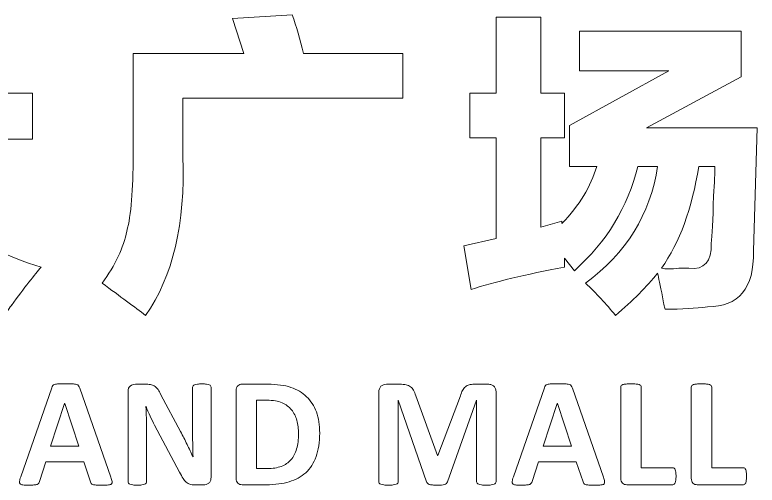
# Model space of a CAD drawing. Header units: inches. Extents: x 150046 to 186384, y -166880 to -113425.
# Drawn here: x 169059 to 169963, y -165323 to -164750 of the extents above; entities that cross this region are included whole.
import ezdxf

# ---------------------------------------------------------------- set-up
doc = ezdxf.new("R2010")
doc.units = ezdxf.units.IN
doc.header["$MEASUREMENT"] = 0
doc.layers.add('图层 1', color=7, linetype='Continuous')

# ---------------------------------------------------------------- blocks, each defined once
blk = doc.blocks.new('block 7')
at = {"layer": '图层 1', "lineweight": 0}
for points, knots in [([(-27.314, -106.341), (-27.314, -106.341), (-27.314, -105.372), (-27.314, -105.372), (-27.314, -105.372), (-26.748, -105.372), (-26.748, -105.372), (-26.748, -105.372), (-26.748, -103.729), (-26.748, -103.729), (-26.748, -103.729), (-25.779, -103.729), (-25.779, -103.729), (-25.779, -103.729), (-25.779, -105.372), (-25.779, -105.372), (-25.779, -105.372), (-25.267, -105.372), (-25.267, -105.372), (-25.267, -105.372), (-25.267, -106.341), (-25.267, -106.341), (-25.267, -106.341), (-25.779, -106.341), (-25.779, -106.341), (-25.779, -106.341), (-25.779, -108.28), (-25.779, -108.28), (-25.779, -108.28), (-25.321, -108.146), (-25.321, -108.146), (-25.321, -108.146), (-25.321, -108.199), (-25.321, -108.199), (-24.944, -107.805), (-24.693, -107.392), (-24.567, -106.961), (-24.567, -106.961), (-25.16, -106.961), (-25.16, -106.961), (-25.16, -106.961), (-25.16, -106.072), (-25.16, -106.072), (-25.16, -106.072), (-23.005, -104.887), (-23.005, -104.887), (-23.005, -104.887), (-24.944, -104.887), (-24.944, -104.887), (-24.944, -104.887), (-24.944, -104.026), (-24.944, -104.026), (-24.944, -104.026), (-21.443, -104.026), (-21.443, -104.026), (-21.443, -104.026), (-21.443, -105.022), (-21.443, -105.022), (-21.443, -105.022), (-23.49, -106.126), (-23.49, -106.126), (-23.49, -106.126), (-21.093, -106.126), (-21.093, -106.126), (-21.093, -106.126), (-21.174, -108.792), (-21.174, -108.792), (-21.157, -109.6), (-21.488, -110.004), (-22.17, -110.004), (-22.422, -110.039), (-22.727, -110.057), (-23.086, -110.057), (-23.104, -110.004), (-23.122, -109.914), (-23.14, -109.788), (-23.194, -109.537), (-23.23, -109.367), (-23.248, -109.277), (-23.481, -109.564), (-23.786, -109.869), (-24.163, -110.192), (-24.361, -109.941), (-24.576, -109.707), (-24.81, -109.492), (-23.93, -108.846), (-23.409, -108.002), (-23.248, -106.961), (-23.248, -106.961), (-23.678, -106.961), (-23.678, -106.961), (-23.894, -107.84), (-24.352, -108.594), (-25.052, -109.223), (-25.052, -109.223), (-25.267, -108.953), (-25.267, -108.953), (-25.267, -109.007), (-25.267, -109.071), (-25.267, -109.142), (-26.111, -109.303), (-26.784, -109.465), (-27.287, -109.627), (-27.287, -109.627), (-27.448, -108.684), (-27.448, -108.684), (-27.448, -108.684), (-26.748, -108.523), (-26.748, -108.523), (-26.748, -108.523), (-26.748, -106.341), (-26.748, -106.341), (-26.748, -106.341), (-27.314, -106.341), (-27.314, -106.341)], [0, 0, 0, 0, 1, 1, 1, 2, 2, 2, 3, 3, 3, 4, 4, 4, 5, 5, 5, 6, 6, 6, 7, 7, 7, 8, 8, 8, 9, 9, 9, 10, 10, 10, 11, 11, 11, 12, 12, 12, 13, 13, 13, 14, 14, 14, 15, 15, 15, 16, 16, 16, 17, 17, 17, 18, 18, 18, 19, 19, 19, 20, 20, 20, 21, 21, 21, 22, 22, 22, 23, 23, 23, 24, 24, 24, 25, 25, 25, 26, 26, 26, 27, 27, 27, 28, 28, 28, 29, 29, 29, 30, 30, 30, 31, 31, 31, 32, 32, 32, 33, 33, 33, 34, 34, 34, 35, 35, 35, 36, 36, 36, 37, 37, 37, 38, 38, 38, 38]), ([(-22.009, -106.961), (-22.009, -106.961), (-22.359, -106.961), (-22.359, -106.961), (-22.503, -107.876), (-22.772, -108.613), (-23.167, -109.169), (-23.077, -109.187), (-22.952, -109.187), (-22.79, -109.169), (-22.7, -109.169), (-22.628, -109.169), (-22.574, -109.169), (-22.234, -109.205), (-22.072, -109.025), (-22.09, -108.63), (-22.072, -108.469), (-22.054, -108.128), (-22.036, -107.607), (-22.018, -107.302), (-22.009, -107.086), (-22.009, -106.961)], [0, 0, 0, 0, 1, 1, 1, 2, 2, 2, 3, 3, 3, 4, 4, 4, 5, 5, 5, 6, 6, 6, 7, 7, 7, 7])]:
    blk.add_open_spline(points, degree=3, knots=knots, dxfattribs=at)
blk = doc.blocks.new('block 23')
at = {"layer": '图层 1', "lineweight": 0}
blk.add_lwpolyline([(-36.089, -112.098), (-36.09, -112.098), (-36.398, -113.023), (-35.781, -113.023), (-36.089, -112.098)], dxfattribs=at)
blk.add_open_spline([(-35.089, -113.695), (-35.076, -113.735), (-35.067, -113.767), (-35.064, -113.791), (-35.06, -113.814), (-35.065, -113.832), (-35.077, -113.844), (-35.09, -113.855), (-35.112, -113.863), (-35.143, -113.866), (-35.174, -113.868), (-35.218, -113.87), (-35.272, -113.87), (-35.33, -113.87), (-35.374, -113.869), (-35.406, -113.867), (-35.438, -113.866), (-35.463, -113.862), (-35.48, -113.857), (-35.496, -113.852), (-35.508, -113.845), (-35.515, -113.836), (-35.522, -113.827), (-35.527, -113.815), (-35.532, -113.801), (-35.532, -113.801), (-35.678, -113.363), (-35.678, -113.363), (-35.678, -113.363), (-36.496, -113.363), (-36.496, -113.363), (-36.496, -113.363), (-36.634, -113.789), (-36.634, -113.789), (-36.639, -113.805), (-36.644, -113.818), (-36.652, -113.829), (-36.659, -113.839), (-36.671, -113.848), (-36.687, -113.854), (-36.704, -113.86), (-36.726, -113.864), (-36.756, -113.866), (-36.786, -113.869), (-36.825, -113.87), (-36.873, -113.87), (-36.925, -113.87), (-36.965, -113.868), (-36.994, -113.865), (-37.023, -113.861), (-37.044, -113.853), (-37.055, -113.84), (-37.066, -113.828), (-37.07, -113.809), (-37.066, -113.786), (-37.063, -113.762), (-37.055, -113.731), (-37.041, -113.691), (-37.041, -113.691), (-36.37, -111.759), (-36.37, -111.759), (-36.363, -111.74), (-36.355, -111.725), (-36.346, -111.713), (-36.337, -111.701), (-36.323, -111.692), (-36.303, -111.686), (-36.284, -111.68), (-36.257, -111.676), (-36.222, -111.674), (-36.187, -111.673), (-36.141, -111.672), (-36.084, -111.672), (-36.018, -111.672), (-35.965, -111.673), (-35.926, -111.674), (-35.886, -111.676), (-35.856, -111.68), (-35.834, -111.686), (-35.812, -111.692), (-35.796, -111.701), (-35.787, -111.714), (-35.777, -111.726), (-35.769, -111.743), (-35.762, -111.764), (-35.762, -111.764), (-35.089, -113.695), (-35.089, -113.695)], degree=3, knots=[0, 0, 0, 0, 1, 1, 1, 2, 2, 2, 3, 3, 3, 4, 4, 4, 5, 5, 5, 6, 6, 6, 7, 7, 7, 8, 8, 8, 9, 9, 9, 10, 10, 10, 11, 11, 11, 12, 12, 12, 13, 13, 13, 14, 14, 14, 15, 15, 15, 16, 16, 16, 17, 17, 17, 18, 18, 18, 19, 19, 19, 20, 20, 20, 21, 21, 21, 22, 22, 22, 23, 23, 23, 24, 24, 24, 25, 25, 25, 26, 26, 26, 27, 27, 27, 28, 28, 28, 29, 29, 29, 29], dxfattribs=at)
blk = doc.blocks.new('block 24')
at = {"layer": '图层 1', "lineweight": 0}
blk.add_open_spline([(-32.92, -113.705), (-32.92, -113.731), (-32.924, -113.754), (-32.933, -113.774), (-32.942, -113.794), (-32.954, -113.811), (-32.969, -113.824), (-32.985, -113.838), (-33.002, -113.848), (-33.023, -113.854), (-33.044, -113.86), (-33.065, -113.863), (-33.087, -113.863), (-33.087, -113.863), (-33.275, -113.863), (-33.275, -113.863), (-33.314, -113.863), (-33.348, -113.859), (-33.377, -113.851), (-33.405, -113.843), (-33.432, -113.829), (-33.456, -113.808), (-33.48, -113.788), (-33.503, -113.759), (-33.526, -113.724), (-33.548, -113.689), (-33.573, -113.643), (-33.601, -113.587), (-33.601, -113.587), (-34.143, -112.569), (-34.143, -112.569), (-34.175, -112.508), (-34.207, -112.443), (-34.239, -112.373), (-34.272, -112.303), (-34.301, -112.234), (-34.327, -112.168), (-34.327, -112.168), (-34.33, -112.168), (-34.33, -112.168), (-34.326, -112.249), (-34.322, -112.329), (-34.32, -112.41), (-34.318, -112.49), (-34.317, -112.573), (-34.317, -112.658), (-34.317, -112.658), (-34.317, -113.797), (-34.317, -113.797), (-34.317, -113.809), (-34.32, -113.819), (-34.326, -113.828), (-34.332, -113.837), (-34.343, -113.844), (-34.358, -113.85), (-34.373, -113.857), (-34.394, -113.861), (-34.419, -113.865), (-34.445, -113.868), (-34.478, -113.87), (-34.519, -113.87), (-34.558, -113.87), (-34.59, -113.868), (-34.616, -113.865), (-34.642, -113.861), (-34.662, -113.857), (-34.677, -113.85), (-34.691, -113.844), (-34.702, -113.837), (-34.707, -113.828), (-34.713, -113.819), (-34.716, -113.809), (-34.716, -113.797), (-34.716, -113.797), (-34.716, -111.84), (-34.716, -111.84), (-34.716, -111.787), (-34.7, -111.748), (-34.669, -111.721), (-34.638, -111.695), (-34.601, -111.682), (-34.556, -111.682), (-34.556, -111.682), (-34.318, -111.682), (-34.318, -111.682), (-34.276, -111.682), (-34.24, -111.686), (-34.211, -111.693), (-34.181, -111.7), (-34.155, -111.712), (-34.132, -111.729), (-34.11, -111.746), (-34.088, -111.769), (-34.068, -111.799), (-34.047, -111.828), (-34.027, -111.865), (-34.005, -111.909), (-34.005, -111.909), (-33.581, -112.705), (-33.581, -112.705), (-33.557, -112.753), (-33.532, -112.801), (-33.508, -112.847), (-33.484, -112.894), (-33.461, -112.94), (-33.438, -112.987), (-33.416, -113.034), (-33.394, -113.079), (-33.372, -113.124), (-33.351, -113.169), (-33.33, -113.214), (-33.31, -113.259), (-33.31, -113.259), (-33.309, -113.259), (-33.309, -113.259), (-33.312, -113.18), (-33.314, -113.098), (-33.316, -113.013), (-33.318, -112.928), (-33.319, -112.847), (-33.319, -112.769), (-33.319, -112.769), (-33.319, -111.748), (-33.319, -111.748), (-33.319, -111.736), (-33.315, -111.726), (-33.309, -111.717), (-33.302, -111.708), (-33.291, -111.7), (-33.275, -111.694), (-33.259, -111.687), (-33.238, -111.682), (-33.213, -111.679), (-33.187, -111.677), (-33.154, -111.675), (-33.114, -111.675), (-33.075, -111.675), (-33.043, -111.677), (-33.017, -111.679), (-32.992, -111.682), (-32.972, -111.687), (-32.958, -111.694), (-32.944, -111.7), (-32.934, -111.708), (-32.928, -111.717), (-32.923, -111.726), (-32.92, -111.736), (-32.92, -111.748), (-32.92, -111.748), (-32.92, -113.705), (-32.92, -113.705)], degree=3, knots=[0, 0, 0, 0, 1, 1, 1, 2, 2, 2, 3, 3, 3, 4, 4, 4, 5, 5, 5, 6, 6, 6, 7, 7, 7, 8, 8, 8, 9, 9, 9, 10, 10, 10, 11, 11, 11, 12, 12, 12, 13, 13, 13, 14, 14, 14, 15, 15, 15, 16, 16, 16, 17, 17, 17, 18, 18, 18, 19, 19, 19, 20, 20, 20, 21, 21, 21, 22, 22, 22, 23, 23, 23, 24, 24, 24, 25, 25, 25, 26, 26, 26, 27, 27, 27, 28, 28, 28, 29, 29, 29, 30, 30, 30, 31, 31, 31, 32, 32, 32, 33, 33, 33, 34, 34, 34, 35, 35, 35, 36, 36, 36, 37, 37, 37, 38, 38, 38, 39, 39, 39, 40, 40, 40, 41, 41, 41, 42, 42, 42, 43, 43, 43, 44, 44, 44, 45, 45, 45, 46, 46, 46, 47, 47, 47, 48, 48, 48, 49, 49, 49, 50, 50, 50, 50], dxfattribs=at)
blk = doc.blocks.new('block 25')
at = {"layer": '图层 1', "lineweight": 0}
for points, knots in [([(-30.567, -112.739), (-30.567, -112.938), (-30.593, -113.109), (-30.645, -113.251), (-30.697, -113.393), (-30.772, -113.509), (-30.87, -113.599), (-30.967, -113.688), (-31.086, -113.754), (-31.226, -113.796), (-31.365, -113.839), (-31.532, -113.86), (-31.725, -113.86), (-31.725, -113.86), (-32.245, -113.86), (-32.245, -113.86), (-32.282, -113.86), (-32.313, -113.849), (-32.338, -113.827), (-32.364, -113.805), (-32.376, -113.769), (-32.376, -113.72), (-32.376, -113.72), (-32.376, -111.821), (-32.376, -111.821), (-32.376, -111.772), (-32.364, -111.737), (-32.338, -111.715), (-32.313, -111.693), (-32.282, -111.682), (-32.245, -111.682), (-32.245, -111.682), (-31.686, -111.682), (-31.686, -111.682), (-31.492, -111.682), (-31.327, -111.704), (-31.192, -111.75), (-31.057, -111.795), (-30.943, -111.863), (-30.85, -111.952), (-30.758, -112.041), (-30.688, -112.151), (-30.639, -112.283), (-30.591, -112.414), (-30.567, -112.566), (-30.567, -112.739)], [0, 0, 0, 0, 1, 1, 1, 2, 2, 2, 3, 3, 3, 4, 4, 4, 5, 5, 5, 6, 6, 6, 7, 7, 7, 8, 8, 8, 9, 9, 9, 10, 10, 10, 11, 11, 11, 12, 12, 12, 13, 13, 13, 14, 14, 14, 15, 15, 15, 15]), ([(-31.025, -112.754), (-31.025, -112.651), (-31.037, -112.555), (-31.061, -112.466), (-31.085, -112.377), (-31.124, -112.301), (-31.177, -112.236), (-31.23, -112.17), (-31.299, -112.12), (-31.382, -112.083), (-31.466, -112.047), (-31.576, -112.029), (-31.711, -112.029), (-31.711, -112.029), (-31.935, -112.029), (-31.935, -112.029), (-31.935, -112.029), (-31.935, -113.51), (-31.935, -113.51), (-31.935, -113.51), (-31.705, -113.51), (-31.705, -113.51), (-31.583, -113.51), (-31.481, -113.494), (-31.398, -113.462), (-31.315, -113.431), (-31.246, -113.384), (-31.19, -113.32), (-31.135, -113.257), (-31.093, -113.178), (-31.066, -113.084), (-31.038, -112.989), (-31.025, -112.88), (-31.025, -112.754)], [0, 0, 0, 0, 1, 1, 1, 2, 2, 2, 3, 3, 3, 4, 4, 4, 5, 5, 5, 6, 6, 6, 7, 7, 7, 8, 8, 8, 9, 9, 9, 10, 10, 10, 11, 11, 11, 11])]:
    blk.add_open_spline(points, degree=3, knots=knots, dxfattribs=at)
blk = doc.blocks.new('block 26')
at = {"layer": '图层 1', "lineweight": 0}
blk.add_open_spline([(-26.748, -113.799), (-26.748, -113.81), (-26.752, -113.82), (-26.758, -113.829), (-26.764, -113.838), (-26.775, -113.846), (-26.791, -113.851), (-26.807, -113.857), (-26.829, -113.861), (-26.856, -113.865), (-26.883, -113.868), (-26.917, -113.87), (-26.959, -113.87), (-26.999, -113.87), (-27.033, -113.868), (-27.06, -113.865), (-27.087, -113.861), (-27.108, -113.857), (-27.124, -113.851), (-27.14, -113.846), (-27.151, -113.838), (-27.157, -113.829), (-27.164, -113.82), (-27.168, -113.81), (-27.168, -113.799), (-27.168, -113.799), (-27.168, -112.027), (-27.168, -112.027), (-27.168, -112.027), (-27.171, -112.027), (-27.171, -112.027), (-27.171, -112.027), (-27.802, -113.797), (-27.802, -113.797), (-27.807, -113.812), (-27.814, -113.824), (-27.824, -113.834), (-27.834, -113.843), (-27.848, -113.851), (-27.865, -113.856), (-27.883, -113.862), (-27.905, -113.866), (-27.931, -113.867), (-27.958, -113.869), (-27.991, -113.87), (-28.029, -113.87), (-28.068, -113.87), (-28.1, -113.868), (-28.127, -113.866), (-28.154, -113.863), (-28.176, -113.858), (-28.193, -113.852), (-28.211, -113.846), (-28.224, -113.838), (-28.234, -113.829), (-28.245, -113.82), (-28.251, -113.81), (-28.255, -113.797), (-28.255, -113.797), (-28.864, -112.027), (-28.864, -112.027), (-28.864, -112.027), (-28.867, -112.027), (-28.867, -112.027), (-28.867, -112.027), (-28.867, -113.799), (-28.867, -113.799), (-28.867, -113.81), (-28.87, -113.82), (-28.877, -113.829), (-28.883, -113.838), (-28.894, -113.846), (-28.911, -113.851), (-28.928, -113.857), (-28.95, -113.861), (-28.976, -113.865), (-29.002, -113.868), (-29.036, -113.87), (-29.078, -113.87), (-29.118, -113.87), (-29.152, -113.868), (-29.179, -113.865), (-29.206, -113.861), (-29.227, -113.857), (-29.244, -113.851), (-29.26, -113.846), (-29.271, -113.838), (-29.277, -113.829), (-29.283, -113.82), (-29.287, -113.81), (-29.287, -113.799), (-29.287, -113.799), (-29.287, -111.858), (-29.287, -111.858), (-29.287, -111.801), (-29.271, -111.758), (-29.241, -111.727), (-29.211, -111.697), (-29.17, -111.682), (-29.12, -111.682), (-29.12, -111.682), (-28.83, -111.682), (-28.83, -111.682), (-28.779, -111.682), (-28.735, -111.686), (-28.697, -111.694), (-28.66, -111.703), (-28.628, -111.717), (-28.602, -111.737), (-28.574, -111.756), (-28.552, -111.782), (-28.534, -111.814), (-28.516, -111.846), (-28.5, -111.886), (-28.487, -111.933), (-28.487, -111.933), (-28.016, -113.23), (-28.016, -113.23), (-28.016, -113.23), (-28.009, -113.23), (-28.009, -113.23), (-28.009, -113.23), (-27.521, -111.936), (-27.521, -111.936), (-27.506, -111.889), (-27.49, -111.849), (-27.473, -111.816), (-27.456, -111.784), (-27.436, -111.758), (-27.412, -111.737), (-27.389, -111.717), (-27.362, -111.703), (-27.331, -111.694), (-27.299, -111.686), (-27.263, -111.682), (-27.221, -111.682), (-27.221, -111.682), (-26.923, -111.682), (-26.923, -111.682), (-26.893, -111.682), (-26.867, -111.686), (-26.845, -111.694), (-26.823, -111.701), (-26.805, -111.713), (-26.791, -111.728), (-26.777, -111.743), (-26.767, -111.762), (-26.759, -111.784), (-26.752, -111.805), (-26.748, -111.831), (-26.748, -111.858), (-26.748, -111.858), (-26.748, -113.799), (-26.748, -113.799)], degree=3, knots=[0, 0, 0, 0, 1, 1, 1, 2, 2, 2, 3, 3, 3, 4, 4, 4, 5, 5, 5, 6, 6, 6, 7, 7, 7, 8, 8, 8, 9, 9, 9, 10, 10, 10, 11, 11, 11, 12, 12, 12, 13, 13, 13, 14, 14, 14, 15, 15, 15, 16, 16, 16, 17, 17, 17, 18, 18, 18, 19, 19, 19, 20, 20, 20, 21, 21, 21, 22, 22, 22, 23, 23, 23, 24, 24, 24, 25, 25, 25, 26, 26, 26, 27, 27, 27, 28, 28, 28, 29, 29, 29, 30, 30, 30, 31, 31, 31, 32, 32, 32, 33, 33, 33, 34, 34, 34, 35, 35, 35, 36, 36, 36, 37, 37, 37, 38, 38, 38, 39, 39, 39, 40, 40, 40, 41, 41, 41, 42, 42, 42, 43, 43, 43, 44, 44, 44, 45, 45, 45, 46, 46, 46, 47, 47, 47, 48, 48, 48, 49, 49, 49, 50, 50, 50, 51, 51, 51, 51], dxfattribs=at)
blk = doc.blocks.new('block 27')
at = {"layer": '图层 1', "lineweight": 0}
blk.add_lwpolyline([(-25.42, -112.098), (-25.422, -112.098), (-25.73, -113.023), (-25.113, -113.023), (-25.42, -112.098)], dxfattribs=at)
blk.add_open_spline([(-24.421, -113.695), (-24.407, -113.735), (-24.399, -113.767), (-24.396, -113.791), (-24.392, -113.814), (-24.397, -113.832), (-24.409, -113.844), (-24.421, -113.855), (-24.443, -113.863), (-24.475, -113.866), (-24.506, -113.868), (-24.549, -113.87), (-24.604, -113.87), (-24.661, -113.87), (-24.706, -113.869), (-24.738, -113.867), (-24.77, -113.866), (-24.794, -113.862), (-24.811, -113.857), (-24.828, -113.852), (-24.84, -113.845), (-24.847, -113.836), (-24.853, -113.827), (-24.859, -113.815), (-24.863, -113.801), (-24.863, -113.801), (-25.01, -113.363), (-25.01, -113.363), (-25.01, -113.363), (-25.828, -113.363), (-25.828, -113.363), (-25.828, -113.363), (-25.966, -113.789), (-25.966, -113.789), (-25.97, -113.805), (-25.976, -113.818), (-25.984, -113.829), (-25.991, -113.839), (-26.003, -113.848), (-26.019, -113.854), (-26.035, -113.86), (-26.058, -113.864), (-26.088, -113.866), (-26.118, -113.869), (-26.157, -113.87), (-26.205, -113.87), (-26.256, -113.87), (-26.297, -113.868), (-26.326, -113.865), (-26.355, -113.861), (-26.375, -113.853), (-26.387, -113.84), (-26.398, -113.828), (-26.402, -113.809), (-26.398, -113.786), (-26.395, -113.762), (-26.387, -113.731), (-26.373, -113.691), (-26.373, -113.691), (-25.702, -111.759), (-25.702, -111.759), (-25.695, -111.74), (-25.687, -111.725), (-25.678, -111.713), (-25.669, -111.701), (-25.655, -111.692), (-25.635, -111.686), (-25.615, -111.68), (-25.588, -111.676), (-25.553, -111.674), (-25.519, -111.673), (-25.473, -111.672), (-25.415, -111.672), (-25.349, -111.672), (-25.297, -111.673), (-25.257, -111.674), (-25.218, -111.676), (-25.187, -111.68), (-25.166, -111.686), (-25.144, -111.692), (-25.128, -111.701), (-25.118, -111.714), (-25.109, -111.726), (-25.101, -111.743), (-25.094, -111.764), (-25.094, -111.764), (-24.421, -113.695), (-24.421, -113.695)], degree=3, knots=[0, 0, 0, 0, 1, 1, 1, 2, 2, 2, 3, 3, 3, 4, 4, 4, 5, 5, 5, 6, 6, 6, 7, 7, 7, 8, 8, 8, 9, 9, 9, 10, 10, 10, 11, 11, 11, 12, 12, 12, 13, 13, 13, 14, 14, 14, 15, 15, 15, 16, 16, 16, 17, 17, 17, 18, 18, 18, 19, 19, 19, 20, 20, 20, 21, 21, 21, 22, 22, 22, 23, 23, 23, 24, 24, 24, 25, 25, 25, 26, 26, 26, 27, 27, 27, 28, 28, 28, 29, 29, 29, 29], dxfattribs=at)
blk = doc.blocks.new('block 28')
at = {"layer": '图层 1', "lineweight": 0}
blk.add_open_spline([(-22.85, -113.675), (-22.85, -113.708), (-22.852, -113.737), (-22.855, -113.759), (-22.858, -113.783), (-22.862, -113.802), (-22.867, -113.817), (-22.873, -113.832), (-22.88, -113.843), (-22.888, -113.85), (-22.897, -113.856), (-22.907, -113.86), (-22.918, -113.86), (-22.918, -113.86), (-23.916, -113.86), (-23.916, -113.86), (-23.953, -113.86), (-23.984, -113.849), (-24.009, -113.827), (-24.035, -113.805), (-24.047, -113.769), (-24.047, -113.72), (-24.047, -113.72), (-24.047, -111.743), (-24.047, -111.743), (-24.047, -111.731), (-24.043, -111.721), (-24.036, -111.712), (-24.029, -111.703), (-24.017, -111.696), (-24, -111.69), (-23.983, -111.684), (-23.96, -111.68), (-23.932, -111.677), (-23.903, -111.673), (-23.868, -111.672), (-23.825, -111.672), (-23.781, -111.672), (-23.745, -111.673), (-23.717, -111.677), (-23.689, -111.68), (-23.667, -111.684), (-23.65, -111.69), (-23.633, -111.696), (-23.621, -111.703), (-23.614, -111.712), (-23.606, -111.721), (-23.603, -111.731), (-23.603, -111.743), (-23.603, -111.743), (-23.603, -113.494), (-23.603, -113.494), (-23.603, -113.494), (-22.918, -113.494), (-22.918, -113.494), (-22.907, -113.494), (-22.897, -113.497), (-22.888, -113.504), (-22.88, -113.51), (-22.873, -113.52), (-22.867, -113.534), (-22.862, -113.548), (-22.858, -113.567), (-22.855, -113.59), (-22.852, -113.613), (-22.85, -113.641), (-22.85, -113.675)], degree=3, knots=[0, 0, 0, 0, 1, 1, 1, 2, 2, 2, 3, 3, 3, 4, 4, 4, 5, 5, 5, 6, 6, 6, 7, 7, 7, 8, 8, 8, 9, 9, 9, 10, 10, 10, 11, 11, 11, 12, 12, 12, 13, 13, 13, 14, 14, 14, 15, 15, 15, 16, 16, 16, 17, 17, 17, 18, 18, 18, 19, 19, 19, 20, 20, 20, 21, 21, 21, 22, 22, 22, 22], dxfattribs=at)
blk = doc.blocks.new('block 29')
at = {"layer": '图层 1', "lineweight": 0}
blk.add_open_spline([(-21.324, -113.675), (-21.324, -113.708), (-21.326, -113.737), (-21.328, -113.759), (-21.331, -113.783), (-21.336, -113.802), (-21.341, -113.817), (-21.347, -113.832), (-21.354, -113.843), (-21.362, -113.85), (-21.371, -113.856), (-21.38, -113.86), (-21.392, -113.86), (-21.392, -113.86), (-22.39, -113.86), (-22.39, -113.86), (-22.427, -113.86), (-22.458, -113.849), (-22.483, -113.827), (-22.508, -113.805), (-22.521, -113.769), (-22.521, -113.72), (-22.521, -113.72), (-22.521, -111.743), (-22.521, -111.743), (-22.521, -111.731), (-22.517, -111.721), (-22.51, -111.712), (-22.503, -111.703), (-22.49, -111.696), (-22.474, -111.69), (-22.457, -111.684), (-22.434, -111.68), (-22.406, -111.677), (-22.377, -111.673), (-22.341, -111.672), (-22.299, -111.672), (-22.255, -111.672), (-22.219, -111.673), (-22.191, -111.677), (-22.163, -111.68), (-22.14, -111.684), (-22.124, -111.69), (-22.107, -111.696), (-22.095, -111.703), (-22.087, -111.712), (-22.08, -111.721), (-22.077, -111.731), (-22.077, -111.743), (-22.077, -111.743), (-22.077, -113.494), (-22.077, -113.494), (-22.077, -113.494), (-21.392, -113.494), (-21.392, -113.494), (-21.38, -113.494), (-21.371, -113.497), (-21.362, -113.504), (-21.354, -113.51), (-21.347, -113.52), (-21.341, -113.534), (-21.336, -113.548), (-21.331, -113.567), (-21.328, -113.59), (-21.326, -113.613), (-21.324, -113.641), (-21.324, -113.675)], degree=3, knots=[0, 0, 0, 0, 1, 1, 1, 2, 2, 2, 3, 3, 3, 4, 4, 4, 5, 5, 5, 6, 6, 6, 7, 7, 7, 8, 8, 8, 9, 9, 9, 10, 10, 10, 11, 11, 11, 12, 12, 12, 13, 13, 13, 14, 14, 14, 15, 15, 15, 16, 16, 16, 17, 17, 17, 18, 18, 18, 19, 19, 19, 20, 20, 20, 21, 21, 21, 22, 22, 22, 22], dxfattribs=at)
blk = doc.blocks.new('block 8')
at = {"layer": '图层 1'}
for name in ['block 23', 'block 24', 'block 25', 'block 26', 'block 27', 'block 28', 'block 29']:
    blk.add_blockref(name, (0, 0), dxfattribs=at)
blk = doc.blocks.new('block 3')
at = {"layer": '图层 1', "lineweight": 0}
for points, knots in [([(-34.338, -110.192), (-34.571, -110.012), (-34.886, -109.779), (-35.28, -109.492), (-34.993, -109.097), (-34.814, -108.72), (-34.742, -108.361), (-34.652, -108.02), (-34.607, -107.472), (-34.607, -106.718), (-34.607, -106.718), (-34.607, -104.51), (-34.607, -104.51), (-34.607, -104.51), (-32.211, -104.51), (-32.211, -104.51), (-32.211, -104.51), (-32.453, -103.756), (-32.453, -103.756), (-32.453, -103.756), (-31.16, -103.675), (-31.16, -103.675), (-31.071, -103.927), (-30.99, -104.205), (-30.918, -104.51), (-30.918, -104.51), (-28.764, -104.51), (-28.764, -104.51), (-28.764, -104.51), (-28.764, -105.48), (-28.764, -105.48), (-28.764, -105.48), (-33.53, -105.48), (-33.53, -105.48), (-33.53, -105.48), (-33.53, -106.745), (-33.53, -106.745), (-33.476, -108.199), (-33.745, -109.348), (-34.338, -110.192)], [0, 0, 0, 0, 1, 1, 1, 2, 2, 2, 3, 3, 3, 4, 4, 4, 5, 5, 5, 6, 6, 6, 7, 7, 7, 8, 8, 8, 9, 9, 9, 10, 10, 10, 11, 11, 11, 12, 12, 12, 13, 13, 13, 13]), ([(-42.924, -106.368), (-42.924, -106.368), (-42.924, -105.372), (-42.924, -105.372), (-42.924, -105.372), (-40.419, -105.372), (-40.419, -105.372), (-40.384, -104.618), (-40.366, -104.079), (-40.366, -103.756), (-40.366, -103.756), (-39.289, -103.756), (-39.289, -103.756), (-39.289, -103.918), (-39.298, -104.187), (-39.315, -104.564), (-39.315, -104.941), (-39.325, -105.21), (-39.342, -105.372), (-39.342, -105.372), (-36.784, -105.372), (-36.784, -105.372), (-36.784, -105.372), (-36.784, -106.368), (-36.784, -106.368), (-36.784, -106.368), (-39.315, -106.368), (-39.315, -106.368), (-39.028, -107.787), (-38.122, -108.711), (-36.596, -109.142), (-36.74, -109.303), (-36.955, -109.582), (-37.242, -109.977), (-37.206, -109.923), (-37.233, -109.958), (-37.323, -110.084), (-38.633, -109.564), (-39.477, -108.747), (-39.854, -107.634), (-40.159, -108.621), (-41.021, -109.465), (-42.439, -110.165), (-42.708, -109.77), (-42.933, -109.474), (-43.112, -109.277), (-41.497, -108.63), (-40.626, -107.661), (-40.5, -106.368), (-40.5, -106.368), (-42.924, -106.368), (-42.924, -106.368)], [0, 0, 0, 0, 1, 1, 1, 2, 2, 2, 3, 3, 3, 4, 4, 4, 5, 5, 5, 6, 6, 6, 7, 7, 7, 8, 8, 8, 9, 9, 9, 10, 10, 10, 11, 11, 11, 12, 12, 12, 13, 13, 13, 14, 14, 14, 15, 15, 15, 16, 16, 16, 17, 17, 17, 17])]:
    blk.add_open_spline(points, degree=3, knots=knots, dxfattribs=at)
at = {"layer": '图层 1'}
for name in ['block 7', 'block 8']:
    blk.add_blockref(name, (0, 0), dxfattribs=at)

msp = doc.modelspace()

# ---------------------------------------------------------------- block references
at = {"layer": '图层 1', "xscale": 56.24942768474079, "yscale": 56.24942768474079, "zscale": 56.24942768474079}
msp.add_blockref('block 3', (171149.38, -158917.94), dxfattribs=at)

doc.saveas('drawing.dxf')
